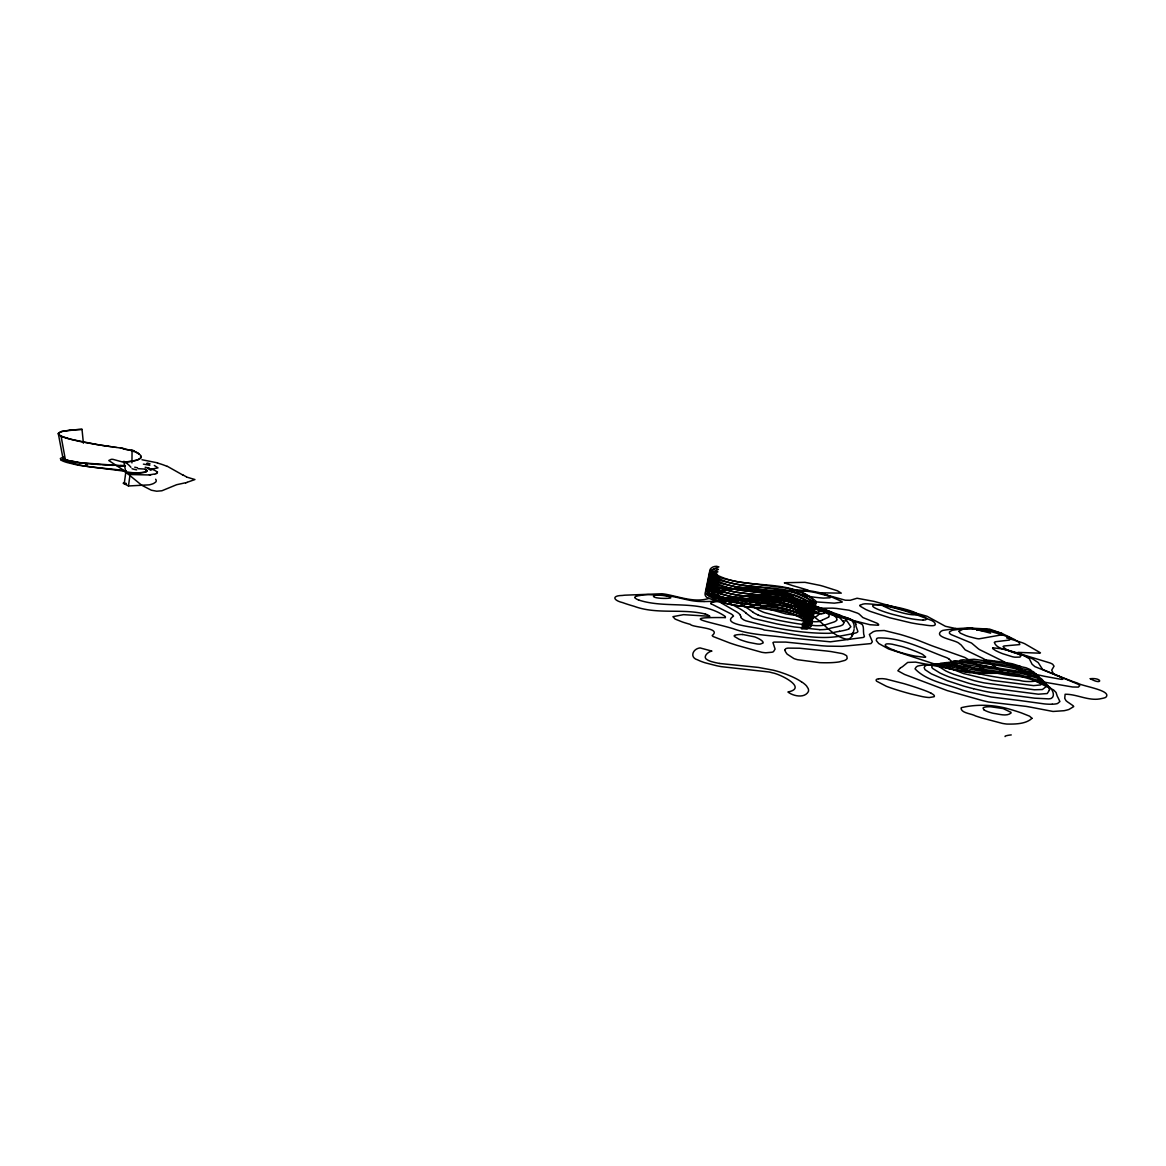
<?xml version="1.0" encoding="UTF-8"?>
<svg xmlns="http://www.w3.org/2000/svg" width="1166" height="1166" viewBox="0 0 1166 1166"><rect width="100%" height="100%" fill="white"/><g stroke="black" fill="none" stroke-linecap="round" stroke-linejoin="round"><path stroke-width="1.5" d="M131.947 462.917L132.064 450.426M60.821 431.741L58.3 433.606L63.008 458.442L65.369 459.739A19.778 2.419 6.2 0 0 67.919 460.453M855.888 624.364L855.902 625.69A106.252 18.029 12.7 0 0 856.165 626.696L857.899 631.476A40.883 7.171 12 0 1 855.917 632.905L853.337 633.575M854.08 629.538L852.259 636.184L849.183 639.07A22.416 7.564 36.6 0 1 847.769 639.507M976.933 629.902L977.443 629.451A28.669 4.533 12.8 0 1 981.072 628.897L983.244 628.94A5.16 0.816 12.7 0 1 984.906 629.115L986.625 629.713M155.632 479.241A68.605 10.858 8 0 1 155.646 482.126L153.723 483.424A84.958 13.394 8 0 1 149.248 484.852L128.479 485.974L130.053 474.518L125.797 472.361L123.917 461.911L124.806 461.882M70.528 439.247L62.512 436.682A27.372 4.198 8.9 0 1 60.996 436.04L60.166 435.574A28.815 4.445 8.7 0 1 58.825 434.641L58.562 432.965L61.594 431.522A70.354 10.99 8.8 0 1 62.498 431.289L77.641 429.569M711.945 588.874L723.955 591.658C714.51 593.042 717.119 597.794 723.955 597.721M712.411 593.785L712.339 594.296A50.313 6.646 7.4 0 0 712.411 594.5L712.615 594.893M836.678 620.035L836.547 620.312A59.116 10.173 11.7 0 1 835.905 621.012L834.827 621.653A74.93 12.884 11.7 0 1 833.442 622.178L824.231 625.209M824.245 610.751A87.756 8.905 11.5 0 1 825.266 612.019C824.624 615.036 819.713 612.369 818.59 614.569A97.23 16.659 11.4 0 1 818.153 615.109L816.185 616.595A97.128 16.674 11.4 0 1 815.282 617.062L814.597 617.353A25.579 4.402 11.8 0 1 809.787 617.514L785.899 613.914L766.164 608.331A48.156 8.235 11.9 0 1 762.593 606.597L753.163 601.35A55.618 9.401 11.8 0 1 751.137 600.053L750.263 599.266M813.635 613.899L813.868 613.418A78.166 13.424 11.5 0 0 813.853 611.815C785.753 585.784 739.579 603.026 709.54 581.921L711.858 578.861L716.886 576.82L714.496 576.223C706.975 576.339 704.541 584.283 712.528 585.886A23.058 3.848 11.4 0 0 721.769 589.005L731.621 591.337A36.423 6.034 11.4 0 0 736.446 592.27L784.47 598.362A12.403 2.084 11.7 0 1 787.852 599.164C793.696 599.878 824.683 612.325 804.161 615.386L809.204 615.983L813.635 613.899A64.64 11.092 11.6 0 1 812.804 614.759L806.085 616.129M816.113 602.909L811.959 605.3L806.406 604.76C826.913 601.86 795.678 589.632 789.994 588.947A12.403 2.011 11.7 0 0 786.613 588.145L738.544 581.965A36.467 5.845 11.4 0 1 733.72 581.032L723.853 578.7A23.087 3.731 11.4 0 1 714.583 575.625C706.64 574.095 708.972 566.312 716.492 566.282L718.897 566.88L713.884 568.833L711.581 571.777C741.897 592.445 787.618 575.917 816.083 601.35A78.239 12.972 11.5 0 1 816.113 602.909M819.917 611.319L818.619 612.077M62.964 458.049L63.78 457.407L63.562 458.952L68.08 460.512L80.935 462.785L124.164 465.919M734.565 635.514L734.463 635.616A14.094 2.711 11.7 0 0 734.449 636.49L739.127 639.26A22.358 4.285 11.8 0 0 743.077 640.732L745.263 641.417A18.569 3.571 11.8 0 0 748.776 642.379L757.273 643.996A8.964 1.734 11.8 0 0 760.203 644.113L763.045 643.034A26.002 5.028 11.7 0 0 763.06 642.277A31.074 6.005 11.6 0 0 760.101 639.464A26.818 5.174 11.7 0 0 754.737 636.898L742.45 634.435M63.576 458.267L62.862 459.535C82.305 468.747 105.304 467.304 126.322 471.02M810.72 611.48C813.081 601.904 795.27 599.747 788.391 596.613A12.403 2.07 11.7 0 0 785.01 595.811L736.97 589.705A36.438 5.99 11.4 0 1 732.146 588.757L722.293 586.425A23.058 3.819 11.4 0 1 713.038 583.321C705.051 581.717 707.485 573.832 714.991 573.745L717.381 574.342L712.368 576.354L710.05 579.385C740.162 600.388 786.219 583.321 814.422 609.191A78.18 13.307 11.5 0 1 814.436 610.795L812.061 612.791L806.639 613.462L804.715 612.733L810.72 611.48L801.013 608.098A20.755 3.498 11.9 0 1 799.249 607.369L798.695 607.122A18.408 3.104 11.9 0 1 796.189 605.562C794.046 602.939 800.838 603.055 799.191 600.607A12.272 2.04 11.7 0 0 797.617 599.645M725.194 617.601C677.65 617.033 708.578 621.376 733.166 628.693C747.756 634.1 763.307 634.974 778.64 636.636A320.971 69.202 13.1 0 1 786.613 637.598L830.381 641.825L863.161 637.481A37.37 6.617 12.1 0 0 864.429 636.519C862.607 632.701 864.341 628.051 862.505 624.787A22.752 3.906 12.1 0 0 859.429 623.038L848.761 619.146A57.105 9.969 12 0 0 844.927 617.965L815.311 608.521L802.339 602.939M828.414 617.164L828.122 617.368A89.257 15.231 11.5 0 1 827.408 617.747L822.657 619.889M156.885 473.367L155.034 474.198M900.764 667.724L901.843 667.098A128.027 23.947 11.9 0 0 902.878 666.384L907.687 662.434L915.543 662.113L967.707 672.155A29.383 5.247 12.9 0 0 973.785 673.059C977.458 674.283 992.995 674.24 983.39 669.065A80.687 14.735 12.7 0 0 982.501 668.555L964.967 657.493L933.864 646.474A65.762 10.99 12.8 0 1 929.652 644.885L918.691 640.528A61.419 10.844 12.4 0 0 911.098 637.831L904.743 635.805A83.865 14.983 12.3 0 0 900.298 634.479L884.251 630.5L876.249 630.864A125.797 21.863 13 0 0 873.261 631.71L869.355 634.464L872.357 641.766L870.958 643.588L842.012 646.343L827.481 646.153A92.347 16.63 11.8 0 1 821.33 645.716L785.738 642.087L774.122 642.087A16.601 3.177 12 0 0 772.971 642.612L775.084 649.112L773.51 651.634A35.782 7.011 11.7 0 1 772.081 652.217L765.843 652.785A9.313 1.836 11.9 0 1 761.704 652.275L736.868 645.308A184.17 33.114 12.1 0 1 729.916 643.034L713.213 636.563A12.549 2.449 11.6 0 1 712.237 635.485C722.25 627.585 692.312 627.643 690.359 624.378A38.041 7.142 11.4 0 1 682.504 622.017L675.172 619.102L672.913 616.668L683.524 614.657L709.832 616.304L707.631 614.846A10.465 1.938 11.4 0 0 705.343 614.059M900.196 668.045L897.864 670.785L904.524 674.429L947.258 690.593L981.743 700.372A74.682 13.875 13.2 0 0 988.535 702.005L1026.197 706.392A36.204 6.981 13.6 0 1 1030.03 707.062L1053.015 711.464L1064.121 710.706A181.881 33.45 12.6 0 0 1068.945 709.467L1073.682 706.625A19.443 3.571 13.6 0 0 1073.128 705.736L1068.814 702.763A56.682 10.1 13.8 0 1 1067.721 702.034A40.198 7.2 13.8 0 1 1065.884 700.489L1064.733 698.317L1065.083 694.557A39.294 6.967 13.7 0 1 1065.156 694.266C1076.932 693.974 1089.233 701.64 1101.564 698.551A84.258 14.692 13.2 0 0 1104.348 697.88A79.069 13.788 13.2 0 0 1105.732 697.37C1113.049 690.432 1081.771 686.191 1077.603 683.116A145.721 23.116 13.6 0 1 1072.895 681.556L1056.002 675.027A27.503 4.635 13.4 0 1 1053.248 673.307L1051.732 670.261A115.769 19.166 13.8 0 1 1051.936 669.707L1054.049 666.18L1052.679 664.256A14.123 2.347 13.1 0 0 1050.216 663.017L1021.62 654.33M812.585 612.573L812.848 612.442A70.587 12.01 11.5 0 0 814.305 609.177L825.105 611.261M819.742 621.361L822.292 620.079M848.615 629.042L850.859 626.754L847.959 622.396A192.113 31.613 13.1 0 1 846.968 621.07L845.904 619.423M755.364 597.4L757.536 596.555A57.528 9.765 11.9 0 1 762.083 595.622M755.218 597.473L754.46 597.779A47.063 7.958 11.3 0 1 751.749 598.508L735.717 599.98A18.015 3.119 11.6 0 0 735.498 600.577L745.657 607.209A104.036 18.875 11.1 0 1 749.009 609.293A127.968 23.335 10.9 0 1 750.175 610.11L753.251 612.369M714.379 589.224L709.336 591.381L706.99 594.587C736.708 616.202 783.435 598.1 811.084 624.845A78.049 13.963 11.5 0 1 811.084 626.521L806.887 629.13L801.348 628.634C821.884 625.37 791.233 612.646 785.17 611.902A12.374 2.172 11.8 0 0 781.803 611.086L733.808 605.139A36.379 6.282 11.5 0 1 728.998 604.192L719.174 601.845A23.029 4.008 11.5 0 1 709.934 598.668C701.903 596.948 704.512 588.845 711.989 588.611M123.917 461.911C129.513 461.823 144.307 460.468 140.372 455.163M137.515 459.914L140.838 457.947L140.561 455.396M734.536 588.509L737.961 587.751A61.2 10.305 11.8 0 1 740.454 587.489A52.995 8.905 11.7 0 1 742.334 587.387L749.476 587.577A14.284 2.376 11.6 0 1 752.507 587.941L768.831 590.768A18.015 2.93 11.6 0 0 774.355 591.322L794.075 590.127M187.099 482.316L194.926 479.547L186.647 477.069M137.297 459.987L130.067 461.488A31.453 4.489 4.3 0 1 127.458 461.751L127.036 461.78M806.828 609.833L798.04 605.373L787.312 601.714A12.389 2.099 11.7 0 0 783.931 600.913L735.921 594.849A36.423 6.092 11.4 0 1 731.097 593.917L721.244 591.57A23.043 3.877 11.4 0 1 712.003 588.451C704.002 586.804 706.494 578.846 713.986 578.7L716.39 579.298L711.347 581.368L709.03 584.457C739.011 605.664 785.286 588.247 813.3 614.424A78.137 13.526 11.5 0 1 813.314 616.042L809.277 618.534L803.593 618.038C811.988 620.91 811.813 609.279 805.866 610.241A27.488 4.693 12 0 0 805.312 610.634L805.954 612.208M716.798 591.133L719.16 590.433M636.447 596.074L643.676 594.893A85.628 15.858 11.4 0 1 647.961 594.631L665.509 595.389A23.291 4.212 11.2 0 1 671.325 596.292L675.085 597.021A44.804 8.206 11.2 0 1 679.793 598.056L684.442 599.135A47.442 8.264 11.3 0 0 686.351 599.557L689.689 600.271A14.007 2.478 11.3 0 0 696.729 601.292M60.967 431.697L69.056 430.269M63.591 456.926L60.34 458.515L61.142 460.118M853.162 633.619L840.715 635.966A72.409 13.117 12.6 0 0 838.645 636.388C813.766 640.265 788.755 632.803 764.124 630.004C760.771 627.104 719.203 625.413 733.487 616.173A27.445 5.014 11.4 0 0 733.035 615.429L732.802 615.196A31.861 5.83 11.4 0 0 731.14 613.928L711.245 603.842M185.656 482.739L176.649 484.706L161.899 490.769L156.696 491.221L151.347 490.216L141.64 485.187L122.736 469.679L108.744 460.497L111.207 459.331A26.016 9.882 32.7 0 1 112.913 459.331L127.094 463.252M725.529 590.331L727.73 589.763A48.491 8.235 11.7 0 1 728.648 589.573A67.147 11.441 11.8 0 1 729.887 589.384L731.898 589.107A43.71 7.273 11.2 0 0 733.297 588.845A8.701 1.458 11.4 0 0 734.07 588.48M789.032 591.526L796.582 590.535A28.582 4.635 11.9 0 1 801.669 590.681L809.947 591.628A21.819 3.527 11.8 0 1 815.559 592.62L830.804 596.628L841.867 601.467A15.45 2.507 11.9 0 1 842.114 602.152L834.288 603.157L804.671 601.117A44.964 7.302 11.7 0 1 798.827 600.417M788.405 591.672L771.921 592.969M653.951 595.476C650.351 598.479 668.045 598.974 670.654 597.866A7.696 1.385 11.1 0 0 670.814 597.692L669.167 596.628A4.475 0.802 11.1 0 0 667.783 596.249L664.868 595.68A9.43 1.691 11.1 0 0 663.148 595.462L659.562 595.199A22.883 4.139 11.2 0 0 653.966 595.476M807.849 613.01A16.834 2.871 11.8 0 1 804.015 612.864L793.798 611.392A30.71 5.203 11.8 0 1 785.155 609.57L781.016 608.521A23.189 3.95 11.8 0 1 773.787 606.276L769.327 604.44A75.994 12.68 12 0 1 765.975 602.822L764.167 601.889A89.082 14.779 12 0 1 762.01 600.694L758.993 598.012A15.041 2.551 11.7 0 1 759.824 597.444C765.348 598.828 766.776 594.062 771.047 593.013A25.608 4.212 11.5 0 0 771.484 592.94M754.577 597.517L748.878 598.93A51.625 8.774 11.3 0 1 745.861 599.47L728.779 600.854A18.86 3.294 11.6 0 0 728.415 601.321L730.222 603.492L737.874 607.705A83.34 15.158 11.1 0 1 746.211 613.185M745.57 599.586L783.406 603.463A12.389 2.113 11.7 0 1 786.773 604.265C792.72 604.979 823.56 617.543 803.039 620.691L808.708 621.172L812.76 618.665A78.122 13.642 11.5 0 0 812.746 617.033L806.77 611.523L791.189 605.037M745.132 599.659L742.844 600.038A55.196 9.415 11.2 0 1 739.856 600.373L721.127 601.773A20.478 3.6 11.6 0 0 720.69 602.603L734.915 610.897A49.919 9.095 11.3 0 1 740.352 615.211M713.475 601.904L719.349 601.35A132.997 24.238 12.1 0 1 724.071 601.219L733.866 601.029A62.527 10.698 11.2 0 0 735.542 600.927L738.617 600.65M839.505 631.331L836.882 631.768A101.733 18.306 12.7 0 0 835.847 631.972L835.468 632.045A60.457 10.844 12.5 0 0 833.224 632.686A80.323 14.196 11.7 0 1 829.288 633.298C801.188 633.59 772.971 628.066 745.905 620.808A14.764 2.682 11.7 0 1 743.325 619.642L741.401 618.155A43.448 7.871 11.8 0 1 740.964 617.339L740.789 616.741M756.136 595.024L775.725 592.896A14.852 2.463 11.7 0 1 781.322 593.552A14.298 2.376 11.7 0 1 783.96 594.033L790.082 595.505A9.182 1.516 11.7 0 1 792.253 596.249L794.76 598.289L790.096 600.927L790.635 602.341L808.519 609.279A60.195 10.494 11.7 0 1 809.539 609.629M755.568 595.126L743.442 596.642M764.983 596.992L750.685 597.91A17.14 2.93 11.7 0 0 750.044 598.96M878.683 678.743L882.196 678.641A11.179 2.201 12.7 0 1 886.349 679.137L904.131 683.699A121.191 25.317 12.7 0 1 916.651 687.634L921.636 689.354A41.859 8.395 12.8 0 1 928.792 692.123L931.08 693.231M69.464 430.225L72.525 429.933M150.647 474.999L130.053 474.518M742.727 596.7L730.965 597.764A32.065 5.495 11.3 0 1 723.168 597.619L717.105 597.954A20.551 3.556 11.5 0 0 719.349 598.654L737.029 602.56L758.629 605.212M72.933 429.904L82.014 429.35L83.398 443.197M139.366 473.075L145.356 472.23L147.091 470.772L145.211 469.315L147.12 470.933L145.692 472.113L135.256 473.148M151.857 469.126L157.993 467.858L154.335 465.467M78.107 429.554L82.014 429.35M125.87 461.838L124.689 461.882M139.031 473.09L125.797 472.361L124.223 483.744L125.972 483.846M821.826 613.695L815.049 613.331M816.768 612.296L815.296 612.281L819.1 613.695M725.922 601.088L726.418 601.073A11.033 1.938 11.5 0 1 726.957 601.073M726.112 601.088L724.203 601.131M723.503 601.146L704.089 601.554M759.372 600.33L772.475 600.155M796.99 607.165L800.488 606.495L798.768 604.775A32.75 7.929 40.5 0 0 797.15 604.76C793.201 608.608 808.985 611.596 811.288 615.123C823.823 622.455 832.655 637.015 847.653 639.391M757.798 600.359L755.787 600.388M969.879 628.459L985.999 629.363A14.823 2.347 12.7 0 1 991.056 630.34L1001.623 633.342L1009.581 637.073A32.517 5.174 12.7 0 1 1010.922 638.4L1009.406 640.076L995.458 641.737A52.63 8.512 13.1 0 0 994.321 642.422C997.265 650.847 1013.473 650.045 1021.212 654.636M1052.228 704.22L1049.837 704.235A34.149 6.282 13.4 0 1 1044.168 703.885L1023.69 701.058A97.711 19.035 13.8 0 0 1017.991 700.3L991.202 696.976L969.558 692.094A70.266 12.913 13.1 0 1 962.431 690.141C946.705 684.092 926.649 681.104 915.033 668.847L916.126 667.127A101.092 18.671 13.3 0 1 917.657 666.077C942.565 659.912 967.649 674.516 992.98 673.307A72.686 12.724 12.7 0 0 996.813 673.307L1002.658 672.33L997.688 668.337A180.978 29.704 13.7 0 1 995.793 667.127A144.176 23.976 13.6 0 1 993.49 665.567L986.8 660.67A68.255 12.054 12.6 0 0 982.136 658.003L965.2 649.87L961.134 644.973A23.48 3.979 12.6 0 0 959.589 643.836C956.484 639.799 933.558 637.758 940.962 631.36A277.216 44.789 13.9 0 1 942.74 630.427C959.705 627.585 977.997 627.716 994.7 632.672A45.343 7.317 12.7 0 1 998.198 633.663A47.456 7.666 12.7 0 1 1003.037 635.135L1010.645 637.758A26.293 4.198 12.8 0 1 1013.997 639.216L1018.195 641.839A54.408 8.774 12.7 0 1 1019.099 642.699L1019.827 644.23A20.551 3.294 12.8 0 1 1019.55 644.609L1004.145 645.964A26.162 4.27 13 0 0 1003.052 646.649C1008.911 653.193 1020.425 653.47 1028.543 657.216A22.023 3.673 13 0 1 1032.522 658.819L1038.206 662.58L1042.448 669.211A27.139 4.547 13.3 0 0 1043.06 669.634L1078.302 684.311A22.241 3.848 13.4 0 1 1079.745 685.666L1078.404 687.109L1072.603 686.993L1034.023 680.405L1053.627 689.981L1056.061 692.502L1057.11 695.752A127.546 22.373 14.1 0 0 1057.912 697.385L1059.909 701.538L1057.591 703.492A38.391 7.054 13.4 0 1 1052.228 704.22M750.525 604.411L735.25 602.254A34.528 5.917 11.5 0 1 731.184 601.481A26.629 4.591 11.5 0 1 719.291 598.668L712.076 596.03L707.922 593.086L708.403 589.952L714.889 586.746L712.499 586.134C704.993 586.352 702.428 594.427 710.473 596.118A23.029 3.979 11.5 0 0 719.684 599.28L729.522 601.627A36.394 6.238 11.5 0 0 734.332 602.56L782.328 608.55A12.389 2.143 11.8 0 1 785.709 609.352C791.729 610.095 822.438 622.775 801.917 625.982L807.455 626.492L811.638 623.897A78.078 13.861 11.5 0 0 811.638 622.236C805.954 614.22 795.125 611.961 786.175 608.987A15.158 2.623 11.8 0 0 782.517 608.113L772.854 606.539M754.096 600.403L752.172 600.417M923.166 620.05L924.361 620.006A14.939 2.39 12.3 0 0 925.556 619.846L926.562 619.146L926.008 618.097A25.754 4.125 12.3 0 0 924.186 616.814L910.835 611.917A51.377 8.337 12.2 0 0 908.066 611.115A64.451 10.538 12.2 0 0 895.197 607.763C885.111 603.828 856.675 602.283 884.644 611.902A46.042 7.258 12.3 0 0 892.267 614.249L906.55 617.834A22.518 3.6 12.3 0 0 923.253 620.079M804.948 621.434L811.696 620.02A64.611 11.281 11.6 0 0 812.454 619.248A75.382 13.161 11.5 0 0 811.9 615.502L811.696 615.225M759.372 602.676C742.319 599.951 721.608 600.898 708.01 589.53L710.342 586.381L715.385 584.268L712.994 583.656C705.488 583.845 702.952 591.891 710.983 593.567A23.043 3.95 11.4 0 0 720.209 596.715L730.047 599.062A36.394 6.194 11.5 0 0 734.857 599.994L782.867 605.999A12.389 2.128 11.8 0 1 786.248 606.816C792.224 607.544 823.007 620.152 802.47 623.344L808.155 623.825L812.192 621.289A78.093 13.744 11.5 0 0 812.192 619.627C807.207 612.223 797.369 610.168 789.382 607.195M805.517 618.782L812.25 617.397A64.626 11.179 11.6 0 0 813.008 616.625M806.639 613.462L812.469 612.908M807.207 610.809L812.629 610.153L814.99 608.171A78.195 13.19 11.5 0 0 814.976 606.582C786.686 580.843 740.745 597.735 710.56 576.849L712.863 573.847L717.892 571.85L715.487 571.253C707.966 571.325 705.59 579.196 713.563 580.755A23.072 3.79 11.4 0 0 722.818 583.86L732.671 586.177A36.452 5.947 11.4 0 0 737.495 587.125L785.534 593.261A12.403 2.04 11.7 0 1 788.916 594.062C794.687 594.747 825.79 607.092 805.283 610.08L807.207 610.809A17.373 2.944 11.8 0 0 809.539 610.751M751.574 600.417L749.461 600.403M803.826 626.74L810.574 625.282A64.582 11.456 11.6 0 0 811.332 624.495A75.338 13.365 11.5 0 0 810.807 620.691L810.589 620.414M804.394 624.087L811.128 622.659A64.596 11.368 11.6 0 0 811.9 621.872A75.367 13.263 11.5 0 0 811.361 618.097L811.142 617.82M769.983 594.092L762.549 595.156A70.864 11.922 12 0 0 761.777 595.564L760.334 596.598A46.392 7.812 11.4 0 1 758.877 597.356A24.734 4.168 11.5 0 1 757.798 597.59L742.829 598.945A17.825 3.061 11.6 0 0 742.538 599.718L743.689 600.956A55.574 9.474 11.8 0 0 746.021 602.458L757.958 609.512M953.715 661.618L945.422 663.133A32.677 5.859 13 0 0 945.874 665.305L950.96 668.614L963.495 673.554L992.12 680.39L1033.572 685.623L1040.684 684.923L1043.206 682.227L1042.433 679.661L1039.241 677.315L1022.611 671.922L961.513 662.244A33.231 5.961 13 0 0 953.671 661.603M723.109 588.028L742.436 589.034M747.129 600.373L746.08 600.344M819.669 629.64L794.483 626.973A121.002 20.536 11.7 0 1 776.643 623.868L754.679 618.723A14.458 2.594 11.7 0 1 752.157 617.761L746.036 613.17M145.109 469.111L138.142 468.659M126.088 483.322L123.159 483.205L128.479 485.974M113.321 465.365L110.041 465.205M117.125 465.54L118.772 465.628M119.049 465.642L120.142 465.7M119.777 465.671L125.36 465.992M108.948 465.147L102.375 464.768M780.783 600.461L784.514 600.738M101.267 464.695L96.836 464.389M955.479 628.459L945.422 626.302L926.985 616.246L874.252 601.423L857.054 598.245L850.247 600.286L845.292 600.213L818.751 592.794L841.284 593.144L837.407 590.783L823.473 586.338A53.621 8.57 11.7 0 0 820.252 585.434L804.948 582.33L786.307 582.679A60.238 9.649 11.9 0 0 785.52 582.738L784.82 582.811A13.803 2.186 11.7 0 0 784.368 582.869L792.691 585.667A133.769 22.81 11.5 0 1 799.293 587.533L801.8 588.276A70.835 11.689 11.6 0 1 804.832 589.18L805.312 589.326A25.317 4.081 11.7 0 1 807.236 589.938L808.956 590.681L807.528 590.768A24.355 3.862 11.7 0 1 806.785 590.725L804.015 590.55A89.49 14.794 12.1 0 0 794.031 590.113M814.509 612.237L815.223 612.281A74.318 53.447 88.8 0 0 807.776 608.113L798.521 604.673M95.714 464.301L85.643 463.354M731.548 598.522L771.601 598.945L788.187 600.344M762.564 602.953L756.093 602.37A81.27 13.511 11.3 0 1 749.301 601.656L744.972 599.091A68.502 11.543 11.2 0 0 747.902 598.945L759.139 597.896A103.905 18.015 12.1 0 1 761.442 597.764L782.182 598.93A17.825 3.002 11.8 0 1 788.027 600.024L844.097 616.829A53.519 9.284 12 0 1 847.361 617.965L849.358 618.694A25.127 4.3 12 0 1 850.349 619.088L851.267 619.496A25.623 4.387 12 0 1 853.687 620.822L855.917 623.97M763.832 603.055L765.202 603.172M761.209 602.837L767.257 603.361M764.779 605.737L767.126 605.941A87.129 15.61 12 0 1 768.831 606.101M759.197 605.256L760.888 605.402M765.887 603.23L769.225 603.551M756.938 605.052L770.639 606.291M746.532 589.384L753.484 590.113A49.54 11.15 7.5 0 1 757.74 590.739M767.928 603.42L784.427 605.883L797.777 610.11A57.411 10.071 11.6 0 1 810.938 617.791M756.37 605.008L754.067 604.79A82.203 13.773 11.3 0 1 750.525 604.411M769.852 603.609L783.056 605.577A15.158 2.609 11.8 0 1 786.7 606.451L788.741 607.005M769.385 606.16L772.111 606.451M781.686 599.441L771.251 598.858A43.71 7.462 11.9 0 0 769.356 598.901L773.626 601.408A31.788 5.466 11.8 0 1 776.002 601.714L776.614 601.802M731.053 599.397L731.14 599.411A19.778 2.726 6.1 0 1 720.049 597.823M84.535 463.223L81.256 462.829M771.703 606.407L785.243 608.754L797.238 612.675M1013.575 666.544L1020.979 666.529L1012.38 663.775A26.497 4.577 13.1 0 0 1010.295 663.396L1005.66 662.623A116.09 20.842 13.4 0 0 1002.468 662.142L995.196 661.093M747.275 599.28L735.382 597.429A36.408 6.136 11.4 0 1 730.572 596.482L720.734 594.15A23.043 3.921 11.4 0 1 711.479 591.002C703.477 589.34 705.998 581.353 713.49 581.178L715.88 581.79L710.852 583.875L708.52 586.994C728.794 601.525 757.084 597.852 781.001 602.516A15.872 2.711 11.7 0 1 783.581 603.041L798.316 607.559A57.425 9.984 11.6 0 1 811.492 615.196M994.481 661.005L993.14 660.816A34.863 6.078 13.1 0 0 986.902 660.131A13.103 2.274 13 0 0 985.168 660.102L983.769 660.554L986.144 661.603A6.777 1.166 13 0 0 987.238 661.909A8.92 1.53 13 0 0 988.025 662.113L988.287 662.186M111.907 446.797L113.991 447.088M110.274 446.563L115.186 447.263M110.712 446.622L108.642 446.33M115.478 447.292L116.25 447.409M107.826 446.214L109.517 446.461M116.075 447.38L120.521 448.035M888.346 605.533L900.618 608.054A32.24 5.16 12.2 0 1 903.839 608.885C926.139 614.686 916.665 617.237 899.015 611.931A26.993 4.241 12.3 0 1 890.984 609.556L883.449 606.087A9.445 1.501 12.2 0 1 888.201 605.445M108.321 446.286L105.377 445.864M107.126 446.112L101.967 445.354M801.333 620.516L793.784 619.321A62.877 10.742 11.8 0 1 780.87 616.843L764.779 612.675A17.271 3.032 11.7 0 1 762.418 611.786L760.261 610.78A51.289 8.876 11.9 0 1 757.958 609.512M757.754 590.681L786.423 596.176M104.707 445.762L98.425 444.814M126.088 471.385L79.915 465.423A35.534 5.451 8.1 0 1 75.455 464.549L67.132 462.538A22.504 3.469 8.1 0 1 61.128 460.118M120.477 448.021L124.15 448.604M777.226 601.904L783.581 603.041A15.158 2.58 11.7 0 1 787.239 603.901L789.265 604.454M120.812 448.079L122.896 448.4M101.063 445.223L85.103 442.497M1007.788 670.596L974.12 663.862A13.803 2.419 12.9 0 1 969.252 661.778L968.305 659.708L973.96 659.271L1005.879 663.585L1025.978 667.739L1030.657 669.75L1031.502 671.499A27.357 4.708 13 0 1 1029.855 672.359L1027.202 672.68A26.206 4.518 13.1 0 1 1020.585 672.33L992.834 668.774A151.288 25.011 12.5 0 1 988.768 668.22A127.939 21.367 12.6 0 1 980.533 667.025L958 663.483A40.621 7.36 13 0 0 954.371 663.031L952.214 662.813A29.806 5.378 13 0 0 946.719 662.55L940.67 663.265A40.65 7.346 13 0 0 938.907 664.256L938.849 666.15A35.242 6.369 13 0 0 939.475 666.923L945.582 670.829A46.596 8.395 13 0 0 953.948 674.429L974.251 680.653A45.008 8.104 13 0 0 984.191 682.897L1034.329 689.776L1042.389 689.543L1046.077 686.643A136.16 24.53 12.6 0 0 1046.223 685.229C1044.721 678.904 1036.195 678.393 1031.254 676.149A32.488 5.757 13.2 0 0 1024.214 674.181A29.966 5.305 13.2 0 0 1014.668 672.01L1007.89 670.829M78.151 462.392L67.847 460.453M97.536 444.669L71.039 439.378M87.494 464.636L85.453 464.301M141.975 459.754L157.57 462.858M795.329 602.166L800.692 603.186M146.872 463.82L148.927 464.199M794.862 601.394L800.619 602.472M840.759 617.295C847.886 616.741 855.232 620.312 854.11 628.226M719.364 663.454L758.498 667.448L773.51 670.246A27.678 5.786 12 0 1 779.967 672.082L785.52 673.992A58.635 12.432 11.9 0 1 801.29 681.746M84.127 442.308L79.171 441.287M78.122 441.069L67.57 438.416M145.167 467.231L149.117 468.193M1006.564 637.846L1021.984 642.626A13.394 2.143 12.9 0 1 1025.016 643.894L1040.422 652.8A7.696 1.239 13 0 1 1039.635 653.164L1017.991 652.377L1029.287 658.673L1032.07 664.226L1034.927 666.646L1060.492 676.95L1062.955 679.21A6.559 1.122 13.3 0 1 1062.168 679.312A7.535 1.283 13.3 0 1 1060.9 679.282L1044.692 676.338A128.799 20.828 13 0 1 1036.326 674.473L1017.379 669.299L1003.824 661.734A60.326 10.523 12.8 0 0 1001.579 660.452L979.615 649.666A45.285 7.506 13 0 1 977.443 648.048L971.54 643.049L951.267 634.639A22.402 3.658 12.7 0 1 949.401 633.094L949.532 631.783L952.418 630.238L964.369 628.634A227.545 37.385 13.7 0 1 969.879 628.459M718.154 597.356L716.58 596.934M973.523 688.712L983.623 691.03A44.454 8.191 13.1 0 0 990.954 692.444L1034.796 698.186L1048.628 698.871A30.097 5.48 13.3 0 0 1051.222 698.419C1055.828 696.102 1052.169 688.129 1048.453 686.351A26.847 4.795 13.3 0 0 1045.246 684.69C1028.966 677.869 1011.68 673.205 993.986 672.316C971.38 672.039 948.935 661.078 926.46 665.334A63.984 11.733 13.1 0 0 924.827 666.369L924.142 667.608L925.032 669.663L931.401 673.875L947.127 680.653L963.626 686.06A56.711 10.377 13.1 0 0 973.523 688.712M837.013 616.464L870.04 624.728L878.29 625.253A15.231 2.58 12.2 0 0 878.668 624.699L878.158 623.97A13.088 2.215 12.2 0 0 876.788 623.125L862.855 617.543L859.298 614.176A22.854 3.804 12 0 0 857.549 613.156L849.067 610.226L836.663 608.463A59.16 10.013 12.2 0 0 832.349 608.142L815.413 608.302L792.88 598.143M837.917 616.683L815.5 608.331A33.216 5.524 12.1 0 0 824.435 612.179M807.338 604.79L812.396 606.335M705.343 614.059C681.979 608.244 657.056 614.832 634.042 606.262A52.004 9.532 11.1 0 1 629.29 604.848L627.804 604.382A45.97 8.454 11.1 0 1 622.688 602.633C613.097 600.344 611.538 595.593 622.338 595.462A147.353 28.028 11.7 0 1 624.816 595.185L662.026 593.756A11.398 2.04 11.1 0 1 666.471 594.398C680.332 597.05 694.776 602.807 708.87 598.45A13.686 2.405 11.3 0 0 709.19 598.318M822.117 593.392L821.549 593.217A13.074 2.099 11.8 0 0 818.488 592.43L812.775 591.293A16.513 2.653 11.8 0 0 805.283 590.419L799.585 590.783A34.718 5.597 11.9 0 0 798.375 591.249A38.07 6.136 11.9 0 0 797.661 591.862L798.112 593.319A10.8 1.749 11.8 0 0 798.856 593.815L799.395 594.077A6.063 0.977 11.8 0 0 801.538 594.835L805.983 595.87A16.703 2.696 11.8 0 0 807.601 596.161L813.97 597.138A38.318 6.122 11.7 0 0 820.704 597.881A32.721 5.232 11.8 0 0 823.633 598.085L830.003 597.779A15.304 2.463 11.8 0 0 822.001 593.407M990.575 633.167L971.817 628.255L958.015 628.561A26.468 4.212 12.5 0 1 955.493 628.474M792.749 597.91L789.469 597.036A20.405 3.411 11.7 0 0 770.041 594.121M809.554 610.751L818.823 613.68M836.095 616.231L832.262 614.992A83.66 13.613 12.2 0 1 827.568 613.403L824.202 612.179M836.736 620.05A61.769 10.64 11.7 0 0 835.541 616.843C827.335 609.599 816.317 605.343 805.415 605.081A59.991 10.275 11.6 0 1 812.76 610.022L813.023 610.314A75.426 12.943 11.5 0 1 813.547 614.001M639.055 600.155C666.996 609.162 698.798 598.887 724.64 616.012A16.878 3.104 11.4 0 1 725.223 617.601M908.125 648.515L910.923 649.506A65.631 12.01 12.4 0 1 919.551 652.96L920.994 653.601A41.437 7.506 12.5 0 1 922.539 654.345L925.702 656.954A8.293 1.487 12.6 0 1 924.172 657.274L914.946 656.079A25.346 4.504 12.6 0 1 911.142 655.263A30.389 5.393 12.6 0 1 895.998 650.978L893.885 650.205M816.083 606.524L817.453 607.005M806.143 607.428L786.38 600.665A38.303 6.544 11.6 0 0 782.75 599.513L779.777 598.726A7.739 1.297 11.7 0 0 777.037 598.173L773.189 597.648A35.33 6.019 11.8 0 0 765.1 597.138M778.859 602.356L787.822 605.329A14.021 2.361 11.8 0 0 791.612 606.203A10.786 1.822 11.8 0 0 796.728 607.063M758.031 614.978L754.417 613.141A57.528 10.071 11.9 0 1 753.251 612.369M133.609 451.023L136.67 452.481M1036.239 674.371C1010.324 665.903 982.559 662.886 955.493 660.772A29.019 5.16 13 0 0 951.879 662.317L952.141 663.352A26.891 4.781 13 0 0 954.619 665.392L956.12 666.209A29.835 5.291 13 0 0 962.198 668.847L964.676 669.736A27.474 4.883 13 0 0 972.706 672.184C988.214 676.324 1004.174 678.364 1020.061 680.478C1024.987 682.183 1047.549 682.882 1036.414 674.444M799.045 604.746L793.929 602.807A28.305 4.81 11.7 0 0 785.724 600.432L781.103 599.397A9.488 1.603 11.7 0 0 779.471 599.105L777.474 598.843A7.2 1.21 11.7 0 0 774.515 598.785L773.86 599.586L776.439 601.262A29.922 5.014 11.8 0 0 778.538 602.224M167.175 466.225L182.873 475.058M136.058 452.16L139.497 454.303L137.224 452.787M817.031 608.229L819.494 609.905M822.03 608.958L824.756 610.838M948.745 658.805L954.356 663.775A23.918 4.241 13 0 0 956.514 664.984L970.68 672.141A8.949 1.618 12.9 0 1 969.208 672.622L950.436 669.109A32.182 5.757 12.9 0 1 946.5 667.943A32.721 5.845 12.9 0 1 942.784 666.719L888.55 648.952L878.712 643.501L876.264 640.513L876.701 638.574A28.829 5.072 12.5 0 1 878.29 637.933C902.397 637.365 924.667 649.768 946.865 657.741A30.972 5.538 12.7 0 1 948.745 658.805M983.885 709.759L983.055 708.068A22.445 4.416 13.5 0 1 985.066 707.106L985.43 707.019A28.727 5.655 13.5 0 1 990.765 706.771L1003.139 708.578L1010.82 712.237A20.245 3.964 13.4 0 1 1011.053 713.038C1006.462 716.784 999.087 713.986 993.651 713.388A11.15 2.201 13.4 0 1 991.902 712.965A10.873 2.143 13.4 0 1 983.915 709.759M1005.077 736.577L1005.107 736.198A22.65 4.708 13.8 0 1 1006.171 735.775L1007.307 735.498A51.96 10.8 14 0 1 1011.243 734.93M63.241 458.719L63.168 458.646A28.946 3.498 6.7 0 1 63.299 457.67M845.816 619.277L840.788 615.531A28.013 4.781 11.9 0 0 839.316 614.89L825.339 610.051A135.533 24.355 11.7 0 0 814.597 606.801L793.288 601.335A24.967 4.227 11.8 0 0 781.657 599.426M976.962 629.975L981.714 630.573A44.804 7.025 12.5 0 0 983.929 630.471M843.922 622.6L840.453 618.461L833.224 613.083A37.924 6.471 11.8 0 0 831.285 612.092A35.68 6.078 11.9 0 0 827.743 610.561L820.733 608.054A52.616 9.037 11.8 0 0 813.052 605.708L797.121 601.816A23.451 3.964 11.8 0 0 795.197 601.452L790.373 602.079A26.935 4.591 11.7 0 1 794.716 603.478L798.856 605.008A57.44 9.911 11.6 0 1 812.046 612.602M740.745 616.566L740.497 615.648A58.052 10.581 11.3 0 0 740.293 615.196M65.369 459.739L61.055 436.04A27.022 4.139 8.9 0 0 62.468 436.682M58.3 433.679L58.854 434.641A28.246 4.343 8.9 0 0 61.142 436.055M843.936 622.717L843.12 624.48A81.168 14.05 11.7 0 1 839.228 626.244L831.271 628.022A82.815 14.721 12.5 0 0 828.618 628.97M816.171 606.903A70.951 8.002 8.2 0 1 821.083 608.871M796.742 602.749A58.985 7.404 6.7 0 1 811.886 606.407M787.516 600.665A28.173 3.09 6.9 0 1 793.478 601.583M732.073 599.411A16.076 2.157 4.9 0 1 720.734 597.998M711.654 588.786A52.63 9.022 11.7 0 1 720.311 587.883M719.422 587.635A52.295 8.147 10.5 0 1 721.769 587.606M743.004 589.34A38.857 4.664 6.5 0 1 746.896 589.675M785.52 598.085A95.743 76.927 -14.8 0 1 791.874 599.878M845.714 620.953A74.58 16.892 32.1 0 1 843.412 620.91M852.346 633.123A133.449 7.55 -71.2 0 1 851.952 635.353M885.839 644.157A11.106 1.968 12.5 0 1 889.381 643.894A9.299 1.647 12.5 0 1 892.282 644.244L902.251 646.62A36.131 6.515 12.5 0 1 908.11 648.515M894.03 650.205A25.958 4.606 12.6 0 1 885.14 644.856M931.066 693.231A18.729 3.717 12.9 0 1 934.214 695.49L934.316 695.767A19.093 3.79 12.9 0 1 934.068 696.743L929.36 697.53A12.462 2.478 12.9 0 1 926.052 697.224A15.989 3.163 12.9 0 1 922.131 696.568L911.331 694.062A67.118 12.943 12.9 0 1 893.302 688.756L890.562 687.823A41.932 8.191 12.8 0 1 886.306 686.249L876.643 681.206A19.662 3.877 12.8 0 1 878.698 678.743M725.631 590.36A26.41 4.445 11.3 0 1 720.53 590.71M734.478 635.499A27.007 5.203 11.8 0 1 742.611 634.508M703.987 601.51A37.443 6.573 11.2 0 1 696.816 601.335M634.872 597.648A25.637 4.693 11.1 0 1 636.534 596.103M638.91 600.155A14.4 2.638 11 0 1 635.106 597.677M802.266 602.88A59.685 9.794 12.1 0 1 801.013 602.05L799.424 600.854A76.869 13.015 11.4 0 0 798.783 600.403M797.34 612.675A57.396 10.144 11.6 0 1 810.385 620.385M710.896 603.784A22.868 4.066 11.5 0 1 713.607 601.933M848.746 629.072A146.042 25.215 11.4 0 1 839.403 631.302M987.004 629.815A18.131 2.857 12.6 0 1 983.623 630.369M828.443 628.926A51.552 9.08 11.8 0 1 819.815 629.698M810.749 614.263A13.569 2.317 11.9 0 1 805.852 612.194M812.454 612.908A75.396 13.045 11.5 0 1 812.993 616.625M758.192 615.094A19.224 3.411 11.7 0 0 767.578 617.863L777.605 620.108A80.818 13.846 11.7 0 0 797.427 623.693A50.736 8.832 11.8 0 0 803.695 624.582L815.588 625.661A40.897 7.156 11.8 0 0 824.1 625.18M811.142 613.01A41.728 6.981 12 0 1 808.84 612.281L803.913 610.503A15.187 2.58 11.9 0 1 801.829 609.483L800.401 607.573L803.695 605.533A63.955 10.713 11.5 0 0 804.03 605.358M819.829 621.434A33.173 5.757 11.8 0 1 801.421 620.589M828.516 617.193A47.5 8.133 11.8 0 0 828.735 614.701L828.195 613.87A64.742 11.106 11.7 0 0 825.222 611.348M807.659 612.966A38.434 6.559 11.7 0 0 811.07 610.59A28.407 4.839 11.7 0 0 809.51 608.798M712.003 593.713A114.268 15.26 8.9 0 1 715.982 590.973M717.265 596.948A25.55 3.396 7 0 1 713.067 594.937M721.229 597.735A14.866 1.574 7.5 0 1 719.422 597.356M745.832 600.228A40.271 7.433 6.1 0 1 736.038 599.761M774.137 600.927A28.917 4.198 4.1 0 1 781.278 601.19M785.126 599.892A22.081 3.935 4.5 0 1 794.556 601.219M791.058 602.064A27.401 3.09 5.4 0 1 793.346 602.399M803.724 602.953A53.811 8.366 3.8 0 1 809.904 604.644M815.107 606.524A65.413 7.535 6.8 0 1 818.663 608.39M820.164 610.314A81.693 7.885 11.2 0 1 819.13 611.159M818.284 612.048A49.191 4.839 14.4 0 1 816.521 612.208M815.282 612.544A24.355 2.317 14.5 0 1 812.469 612.296M719.349 663.41A16.164 3.352 11.6 0 1 711.304 661.545A9.867 2.055 11.6 0 1 707.631 660.014C701.815 657.478 707.849 651.619 711.901 651.094L700.037 647.917C692.662 648.748 689.368 657.595 697.618 659.854A22.781 4.737 11.6 0 0 705.153 662.798L716.478 665.699A36.146 7.462 11.6 0 0 721.244 666.646L769.05 671.995A12.301 2.565 12 0 1 772.388 672.84C779.471 673.802 808.461 687.882 787.925 692.006C792.909 695.985 804.511 698.726 808.402 691.54A86.444 18.467 11.7 0 0 808.14 688.465L806.551 685.958A70.004 14.91 11.9 0 0 801.523 681.775M127.036 463.572A66.054 27.736 -86.8 0 1 130.942 467.333M187.143 482.403A201.499 67.992 63.1 0 1 185.729 482.913M186.414 476.807A82.728 13.963 45.3 0 1 182.625 474.737M157.41 463.077A96.603 62.235 -30.1 0 1 167.029 466.371M147.12 463.077A26.599 3.236 3.2 0 1 150.035 463.806M143.389 464.141A50.269 3.717 4.7 0 1 149.831 465.292M147.368 468.266A72.438 9.459 15.2 0 1 151.041 470.379M137.457 467.77A33.741 13.132 31.4 0 1 134.746 467.202M136.67 469.869A30.243 11.747 30.8 0 1 132.006 468.717M133.901 472.74A24.865 3.323 11.9 0 1 125.01 471.982M148.286 468.178A57.528 6.267 5.5 0 1 156.667 471.691M157.41 471.764A68.779 7.448 6.4 0 1 156.317 473.279M154.203 474.037A85.22 9.59 8.7 0 1 149.394 474.751M131.729 450.207A7.419 1.895 12.5 0 1 132.224 450.382M132.822 450.338A7.04 1.56 13.4 0 1 134.629 451.155M123.29 448.954A21.075 5.058 11.8 0 1 131.845 450.63M131.802 450.44A6.748 1.02 15.7 0 1 133.259 450.994M65.558 459.754A20.565 2.478 6.6 0 1 63.328 458.734M80.76 463.135A25.346 3.76 5.3 0 1 63.926 459.739M67.409 438.416A28.217 4.285 9 0 1 62.352 436.682M124.471 449.129A17.242 4.168 11.8 0 1 131.306 450.513M131.933 450.746A17.563 1.705 18.5 0 1 134.163 451.708M137.267 452.539A29.077 5.174 11.1 0 1 137.705 452.802M120.623 465.409A24.661 2.361 3.4 0 1 125.403 465.657M124.383 461.445A16.732 1.224 0.5 0 1 123.348 461.488M958.948 631.316L960.201 633.094L965.783 635.572A20.58 3.323 12.7 0 0 969.194 636.68L976.088 638.429A6.078 0.991 12.7 0 0 978.959 638.851L1002.541 634.698A20.216 3.192 12.7 0 0 1001.929 633.459L989.584 629.115L971.759 628.168A116.483 18.729 13.2 0 0 965.944 628.693A98.061 15.756 13.1 0 0 962.839 629.261L958.948 631.316M1036.501 674.56L1036.487 674.954A44.731 7.783 13 0 1 1035.831 675.93C1015.557 678.918 994.321 672.214 974.266 668.453A21.731 3.833 13 0 1 963.233 664.562A21.294 3.76 13 0 1 959.647 662.346L959.924 660.364A24.282 4.285 13 0 1 963.597 659.781L1007.818 665.465L1030.598 670.581A12.389 2.143 13.2 0 1 1033.455 671.762L1036.501 674.56M1090.283 678.685C1102.613 685.754 1102.934 677.49 1090.283 678.685M784.937 649.797L785.155 650.963A103.497 19.807 12.6 0 0 785.68 652.027L786.613 653.456A123.217 23.509 12.7 0 0 787.152 654.141L793.929 658.571A11.077 2.172 12.1 0 0 797.573 659.708L819.625 662.638A75.163 14.342 11.9 0 0 828.064 662.754L829.638 662.725A82.567 15.726 11.8 0 0 839.156 661.909L844.723 660.437A57.819 11.048 12 0 0 845.962 659.737A65.34 12.476 11.9 0 0 847.186 658.324L846.793 656.05A20.755 3.935 12.2 0 0 846.283 655.525L843.863 654.17A5.932 1.122 12.3 0 0 841.896 653.528L830.994 651.561A88.077 17.315 12.5 0 0 826.563 651.007L799.57 648.223L787.983 648.107A22.358 4.314 12.1 0 0 785.651 648.792L784.937 649.797M1049.371 690.243L1047.214 693.551L1038.294 694.193L987.413 687.605A46.159 8.395 13.1 0 1 979.615 685.972L977.021 685.389A49.234 8.949 13.1 0 1 969.267 683.436L949.794 677.213A57.673 10.436 13.1 0 1 939.956 673.001L932.844 668.57A37.808 6.894 13 0 1 931.721 666.967L932.334 665.203A49.38 8.993 13.1 0 1 934.17 664.241L946.938 663.716L980.795 668.978A91.662 15.654 12.7 0 0 987.136 669.867L1012.904 673.336A26.876 4.781 13.2 0 1 1019.667 674.779L1040.786 681.25A22.62 4.008 13.3 0 1 1043.73 682.562L1047.753 685.287L1049.298 688.698A256.797 47.369 12 0 1 1049.371 690.243M1031.983 718.329C1025.876 724.13 1015.134 724.173 1006.972 724.071A15.012 3.002 13.5 0 1 1002.381 723.401L982.034 718.023A85.92 16.586 13.5 0 1 975.476 715.924C971.482 713.519 961.003 713.213 961.061 707.995A34.324 6.865 13.5 0 1 961.906 707.529C977.341 704.002 994.015 704.716 1009.217 709.074A53.199 10.596 13.5 0 1 1015.076 710.837L1015.688 711.027A59.889 11.981 13.5 0 1 1021.343 712.892L1029.607 716.186L1031.983 718.329M711.202 573.322L711.071 574.313C741.314 595.083 787.152 578.38 815.53 603.973A78.224 13.088 11.5 0 1 815.544 605.548L811.39 607.952L805.852 607.413C826.359 604.469 795.183 592.197 789.455 591.512A12.403 2.026 11.7 0 0 786.073 590.71L738.02 584.545A36.452 5.888 11.4 0 1 733.195 583.612L723.328 581.28A23.072 3.76 11.4 0 1 714.073 578.19C706.1 576.631 708.476 568.819 715.997 568.775L718.387 569.372L711.202 573.322M859.954 605.343L859.91 605.548A20.784 3.338 12.2 0 0 860.231 606.233L865.813 609.497A53.315 8.483 12.3 0 0 870.55 611.494L889.702 617.761L911.142 622.877A39.673 6.355 12.3 0 0 920.353 624.422C923.283 624.349 939.563 628.576 934.228 622.192A51.625 8.381 12.2 0 0 931.896 620.604C910.748 612.296 887.996 604.279 865.099 603.769A73.618 11.864 12.4 0 0 862.811 604.134L859.954 605.343M992.66 647.917L992.616 648.165A18.35 3.032 13 0 0 993.053 648.864L995.531 650.526A36.889 6.049 13 0 0 1002.935 653.805L1012.482 656.764A6.165 1.035 13 0 0 1015.061 657.201L1019.652 657.114A20.143 3.352 12.9 0 0 1020.265 656.837A22.402 3.731 12.9 0 0 1020.061 655.117L1019.638 654.767A16.951 2.813 12.9 0 0 1017.758 653.674L1009.013 650.497A25.229 4.212 12.9 0 0 1005.792 649.579A22.416 3.731 12.9 0 0 1003.809 649.054L992.718 647.815M788.61 594.543L787.618 595.199A23.407 3.848 11.6 0 1 784.164 595.622L783.027 595.607A5.815 0.962 11.7 0 1 780.331 595.36L776.818 594.252A8.687 1.428 11.7 0 1 776.264 593.931L775.594 593.275A17.432 2.871 11.7 0 1 776.017 592.372L782.852 592.386L788.61 594.543"/></g></svg>
